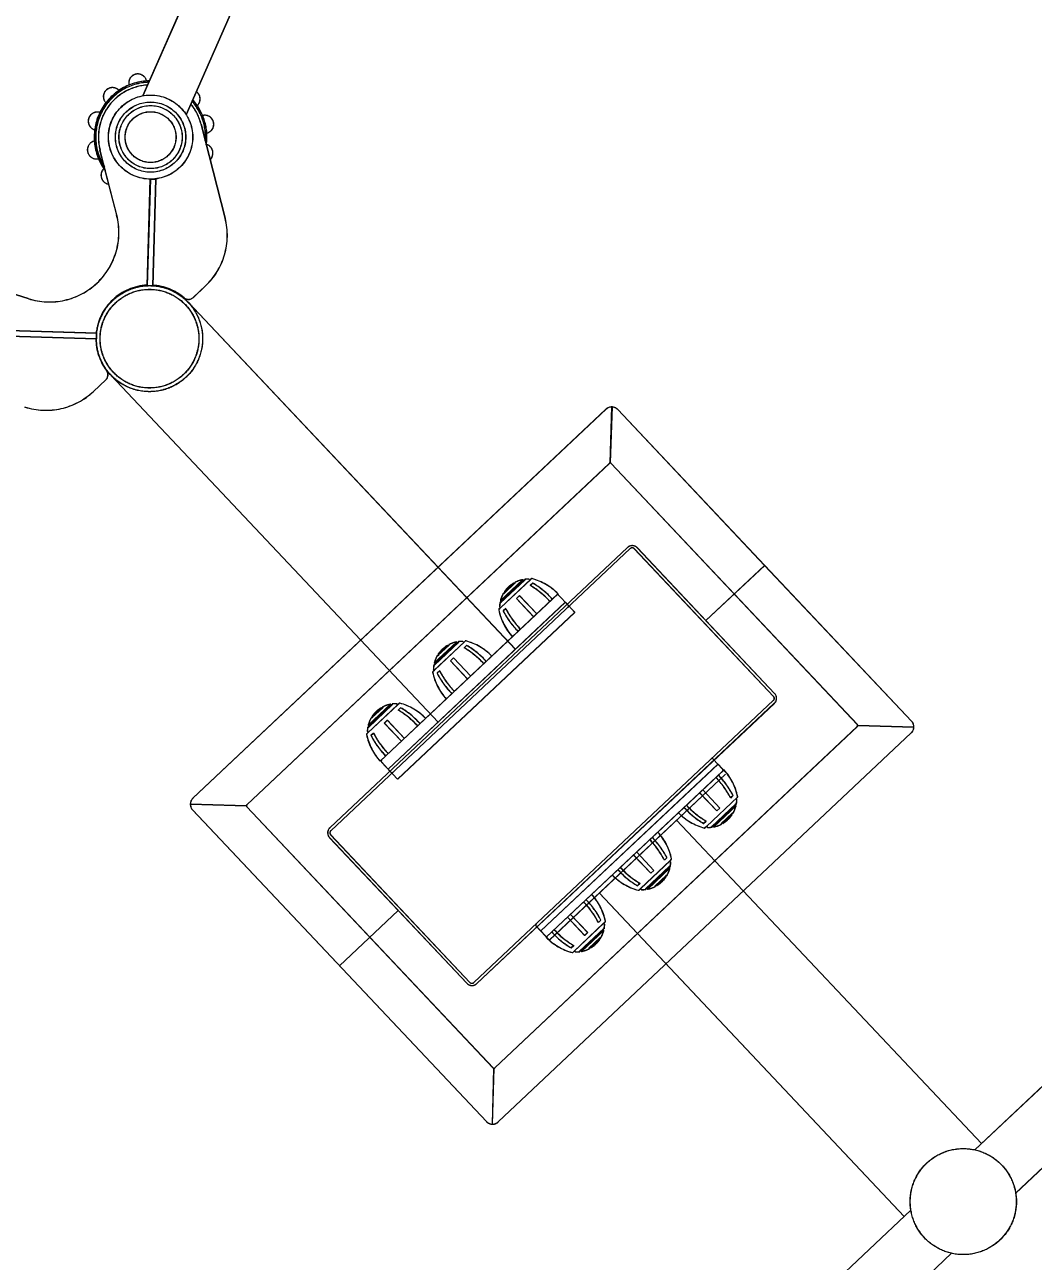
# Model space of a CAD drawing. Header units: millimetres. Extents: x -71377 to 516042, y -145869 to 441446.
# Drawn here: x 206269 to 206994, y 211858 to 212747 of the extents above; entities that cross this region are included whole.
import ezdxf

# ---------------------------------------------------------------- set-up
doc = ezdxf.new("R2010")
doc.units = ezdxf.units.MM
doc.header["$LTSCALE"] = 1000
doc.linetypes.add('IMPORT-DASHEDX2 _4_', pattern=[152.4, 101.6, -50.8])
for name, color, linetype, lineweight in [('05', 5, 'IMPORT-DASHEDX2 _4_', 5), ('A-text-1', 3, 'Continuous', 5), ('조경라인_dwg', 8, 'Continuous', 5)]:
    doc.layers.add(name, color=color, linetype=linetype, lineweight=lineweight)
doc.styles.add('나눔고딕_3', font='NanumGothic.ttf', dxfattribs={"height": 1400})

# ---------------------------------------------------------------- blocks, each defined once
blk = doc.blocks.new('조경라인_dwg-6847807-지반층 배치도')
at = {"layer": '05'}
blk.add_line((206724.07, 212166.44), (206691.33, 212135.57), dxfattribs=at)
at = {"layer": '05', "flags": 128}
for points in [[(206468.49, 212957.09), (206468.42, 212956.92), (206468.2, 212956.42), (206467.84, 212955.59), (206467.33, 212954.43), (206466.67, 212952.94), (206465.88, 212951.14), (206464.95, 212949.02), (206463.89, 212946.6), (206462.7, 212943.88), (206461.38, 212940.88), (206459.94, 212937.6), (206458.39, 212934.06), (206456.72, 212930.27), (206454.96, 212926.24), (206453.09, 212921.99), (206451.13, 212917.53), (206449.1, 212912.89), (206446.98, 212908.07), (206444.8, 212903.1), (206442.56, 212897.99), (206440.26, 212892.76), (206437.92, 212887.43), (206435.55, 212882.02), (206433.15, 212876.56), (206430.73, 212871.05), (206428.3, 212865.52), (206353.85, 212696.17), (206428.19, 212865.55), (206430.62, 212871.08), (206433.04, 212876.59), (206435.44, 212882.06), (206437.81, 212887.46), (206440.15, 212892.79), (206442.44, 212898.02), (206444.69, 212903.13), (206446.87, 212908.1), (206448.98, 212912.92), (206451.02, 212917.57), (206452.98, 212922.02), (206454.84, 212926.27), (206456.61, 212930.3), (206458.28, 212934.09), (206459.83, 212937.63), (206461.27, 212940.91), (206462.59, 212943.91), (206463.78, 212946.63), (206464.84, 212949.05), (206465.77, 212951.17), (206466.56, 212952.97), (206467.21, 212954.46), (206467.72, 212955.62), (206468.09, 212956.45), (206468.31, 212956.95), (206468.38, 212957.12)], [(206385, 212682.54), (206459.44, 212851.85), (206461.86, 212857.38), (206464.28, 212862.89), (206466.68, 212868.36), (206469.06, 212873.77), (206471.39, 212879.1), (206473.69, 212884.32), (206475.93, 212889.43), (206478.11, 212894.41), (206480.23, 212899.22), (206482.27, 212903.87), (206484.22, 212908.33), (206486.09, 212912.57), (206487.86, 212916.6), (206489.52, 212920.39), (206491.07, 212923.93), (206492.51, 212927.21), (206493.83, 212930.22), (206495.02, 212932.93), (206496.09, 212935.35), (206497.02, 212937.47), (206497.81, 212939.28), (206498.46, 212940.76), (206498.97, 212941.92), (206499.33, 212942.75), (206499.55, 212943.25), (206499.52, 212943.45), (206499.44, 212943.29), (206499.22, 212942.79), (206498.86, 212941.95), (206498.35, 212940.79), (206497.7, 212939.31), (206496.9, 212937.5), (206495.97, 212935.39), (206494.91, 212932.96), (206493.72, 212930.25), (206492.4, 212927.24), (206490.96, 212923.97), (206489.41, 212920.42), (206487.74, 212916.63), (206485.98, 212912.61), (206484.11, 212908.36), (206482.16, 212903.9), (206480.12, 212899.26), (206478, 212894.44), (206475.82, 212889.47), (206473.58, 212884.36), (206471.28, 212879.13), (206468.94, 212873.8), (206466.57, 212868.39), (206464.17, 212862.92), (206461.75, 212857.41), (206459.33, 212851.88), (206385.11, 212682.51)], [(206413.09, 212608.09), (206395.69, 212675.72), (206412.98, 212608.12)], [(206335.14, 212610.2), (206323.03, 212657.13), (206335.03, 212610.23)], [(206359.31, 212636.14), (206356.93, 212559.64), (206360.93, 212559.52), (206363.2, 212636.09), (206360.08, 212636.18), (206363.31, 212636.06), (206361.04, 212559.49), (206357.05, 212559.61), (206359.2, 212636.17)], [(206271.46, 212550.19), (206225.24, 212564.97), (206271.35, 212550.22)], [(206390.16, 212551.03), (206398.83, 212559.34), (206390.05, 212551.06)], [(206621.72, 212297.94), (206386.36, 212547.59), (206621.61, 212297.98)], [(206320.54, 212521.32), (206320.66, 212525.32), (206244.02, 212527.62), (206320.55, 212525.35), (206320.43, 212521.35)], [(206318.48, 212483.48), (206327.15, 212491.79), (206318.37, 212483.51)], [(206330.95, 212495.23), (206566.08, 212245.65), (206330.84, 212495.26)], [(206691.16, 212472.27), (206689.85, 212431.97), (206691.05, 212472.3)], [(206686.86, 212470.64), (206389.83, 212190.84), (206686.75, 212470.67)], [(206800.97, 212358.32), (206758.65, 212318.57), (206800.86, 212358.35), (206906.48, 212246.28), (206695.23, 212470.42), (206800.86, 212358.35)], [(206689.25, 212431.66), (206428.6, 212186.16), (206689.13, 212431.69)], [(206867.61, 212243.86), (206690.55, 212431.65), (206867.5, 212243.9)], [(206702.31, 212371.14), (206488.24, 212169.54), (206702.2, 212371.18)], [(206489, 212167.36), (206704.3, 212370.41), (206488.89, 212167.39)], [(206707.24, 212370.29), (206807.26, 212264.07), (206707.12, 212370.32)], [(206709.38, 212370.94), (206808.03, 212266.17), (206709.26, 212370.97)], [(206610.45, 212328.37), (206610.94, 212327.77), (206609.85, 212326.74), (206610.57, 212327.42), (206609.96, 212326.71), (206611.05, 212327.73), (206632.52, 212347.97), (206633.13, 212348.68), (206610.94, 212327.77), (206610.34, 212328.4)], [(206628.21, 212348.07), (206628.37, 212347.91), (206628.5, 212347.78), (206611.01, 212331.42), (206610.75, 212331.61), (206610.9, 212331.45), (206628.39, 212347.81)], [(206611.25, 212332.54), (206611, 212332.91), (206627.04, 212347.95), (206627.37, 212347.6), (206611.38, 212332.47), (206610.89, 212332.94), (206626.92, 212347.98), (206627.26, 212347.63), (206611.27, 212332.5)], [(206632.15, 212347.62), (206631.44, 212348.29), (206632.04, 212347.66)], [(206613.55, 212338.17), (206621.47, 212345.75), (206621.3, 212345.94), (206621.58, 212345.72), (206613.58, 212338.17), (206613.29, 212338.39), (206613.47, 212338.2)], [(206614.05, 212339.04), (206613.81, 212339.3), (206614.05, 212339.04), (206620.6, 212345.21), (206620.36, 212345.47), (206613.9, 212339.33), (206620.47, 212345.44), (206620.71, 212345.18), (206614.16, 212339.01)], [(206632.48, 212343.81), (206634.15, 212345.53), (206632.37, 212343.84)], [(206652.38, 212337.83), (206524.46, 212217.41), (206652.27, 212337.86)], [(206537.03, 212204.52), (206664.38, 212324.55), (206657.52, 212331.82), (206530.17, 212211.8), (206537.03, 212204.52), (206530.28, 212211.77), (206657.64, 212331.79), (206664.5, 212324.51), (206537.14, 212204.49)], [(206634.8, 212321.4), (206622.45, 212334.5), (206624.64, 212336.56), (206637.1, 212323.43), (206624.75, 212336.53), (206622.57, 212334.47), (206634.91, 212321.37)], [(206659.69, 212329.61), (206652.72, 212336.92), (206659.58, 212329.64)], [(206614.84, 212327.19), (206612.94, 212325.53), (206614.73, 212327.22)], [(206563.15, 212282.6), (206562.43, 212281.91), (206563.52, 212282.94), (206585.6, 212303.89), (206584.87, 212303.2), (206563.41, 212282.97), (206562.31, 212281.94), (206563.04, 212282.63)], [(206580.68, 212303.28), (206580.84, 212303.11), (206580.97, 212302.98), (206563.48, 212286.62), (206563.22, 212286.82), (206563.37, 212286.65), (206580.86, 212303.01)], [(206563.72, 212287.74), (206563.47, 212288.11), (206579.5, 212303.16), (206579.84, 212302.8), (206563.85, 212287.67), (206563.36, 212288.14), (206579.39, 212303.19), (206579.73, 212302.83), (206563.74, 212287.7)], [(206584.62, 212302.83), (206583.91, 212303.5), (206584.51, 212302.86)], [(206565.76, 212293.6), (206565.93, 212293.41), (206566.05, 212293.38), (206574.05, 212300.92), (206573.76, 212301.14), (206573.94, 212300.95), (206566.02, 212293.38)], [(206566.52, 212294.24), (206566.28, 212294.5), (206566.52, 212294.24), (206573.07, 212300.42), (206572.83, 212300.67), (206566.36, 212294.53), (206572.94, 212300.64), (206573.18, 212300.39), (206566.63, 212294.21)], [(206584.95, 212299.01), (206586.62, 212300.73), (206584.83, 212299.04)], [(206587.27, 212276.6), (206574.92, 212289.7), (206577.11, 212291.76), (206589.56, 212278.63), (206577.22, 212291.73), (206575.04, 212289.67), (206587.38, 212276.57)], [(206562.92, 212283.58), (206563.41, 212282.97), (206562.81, 212283.61)], [(206567.31, 212282.39), (206565.41, 212280.73), (206567.2, 212282.42)], [(206537.45, 212258.38), (206538.18, 212259.06), (206537.09, 212258.03), (206515.62, 212237.8), (206514.78, 212237.15), (206515.51, 212237.83), (206536.98, 212258.07), (206538.07, 212259.09), (206537.34, 212258.41)], [(206515.68, 212242.02), (206515.84, 212241.86), (206516.05, 212241.8), (206533.42, 212258.29), (206533.15, 212258.48), (206533.31, 212258.32), (206515.94, 212241.83)], [(206532.19, 212258.04), (206531.93, 212258.39), (206515.96, 212243.27), (206516.3, 212242.92), (206532.35, 212257.98), (206531.82, 212258.42), (206515.85, 212243.3), (206516.18, 212242.95), (206532.24, 212258.01)], [(206536.49, 212258.67), (206536.98, 212258.07), (206536.38, 212258.7)], [(206591.88, 212058.2), (206807.17, 212261.25), (206591.76, 212058.23)], [(206807.93, 212259.07), (206593.86, 212057.46), (206807.82, 212259.1)], [(206526.23, 212256.34), (206526.41, 212256.16), (206526.52, 212256.13), (206518.52, 212248.58), (206518.23, 212248.8), (206518.4, 212248.61), (206526.43, 212256.07)], [(206525.54, 212255.62), (206525.3, 212255.88), (206525.54, 212255.62), (206518.99, 212249.45), (206518.75, 212249.71), (206525.35, 212255.88), (206518.86, 212249.67), (206519.1, 212249.42), (206525.65, 212255.59)], [(206537.41, 212254.22), (206539.09, 212255.93), (206537.3, 212254.25)], [(206541.92, 212233.87), (206529.58, 212246.97), (206527.39, 212244.91), (206539.85, 212231.78), (206527.5, 212244.88), (206529.69, 212246.93), (206542.03, 212233.83)], [(206867.57, 212242.45), (206606.93, 211996.95), (206867.46, 212242.48)], [(206908.22, 212241.95), (206867.77, 212243.18), (206908.11, 212241.98)], [(206515.99, 212238.14), (206515.27, 212238.81), (206515.87, 212238.18)], [(206519.78, 212237.59), (206517.88, 212235.94), (206519.67, 212237.63)], [(206906.34, 212237.76), (206609.31, 211957.97), (206906.23, 212237.8)], [(206525.48, 212216.86), (206532.23, 212209.62), (206525.37, 212216.89)], [(206773.55, 212208.8), (206767.26, 212215.39), (206639.91, 212095.36), (206646.08, 212088.81), (206772.85, 212208.14), (206646.19, 212088.78), (206640.02, 212095.33), (206767.37, 212215.35), (206773.43, 212208.84)], [(206763.94, 212218.99), (206770.69, 212211.75), (206763.83, 212219.02)], [(206738.86, 212180.37), (206771.72, 212211.2), (206643.79, 212090.78), (206770.65, 212210.33)], [(206754.14, 212194.77), (206766.48, 212181.67), (206768.67, 212183.73), (206756.43, 212196.8), (206768.78, 212183.7), (206766.6, 212181.64), (206754.25, 212194.74)], [(206758.83, 212170.2), (206758.1, 212169.51), (206759.19, 212170.54), (206781.28, 212191.49), (206759.08, 212170.57), (206759.79, 212169.91), (206759.08, 212170.57), (206757.99, 212169.55)], [(206776.51, 212190.98), (206778.18, 212192.7), (206776.39, 212191.01)], [(206780.3, 212190.43), (206780.79, 212189.83), (206780.19, 212190.46)], [(206388.06, 212186.62), (206428.29, 212185.46), (206387.95, 212186.66)], [(206389.69, 212182.33), (206600.83, 211958.22), (206389.58, 212182.36)], [(206605.62, 211996.96), (206428.56, 212184.74), (206605.51, 211996.99)], [(206780.22, 212186.78), (206780.38, 212186.62), (206780.23, 212186.78), (206762.87, 212170.29), (206762.91, 212170.16), (206762.75, 212170.32), (206780.12, 212186.81)], [(206763.87, 212170.6), (206764.35, 212170.19), (206780.32, 212185.3), (206779.99, 212185.66), (206763.94, 212170.6), (206764.24, 212170.22), (206780.21, 212185.34), (206779.88, 212185.69), (206763.82, 212170.63)], [(206769.63, 212172.57), (206777.66, 212180.03), (206777.83, 212179.84), (206777.77, 212179.99), (206769.76, 212172.45), (206769.83, 212172.3), (206769.65, 212172.48)], [(206770.52, 212173.02), (206770.76, 212172.76), (206770.52, 212173.02), (206777.07, 212179.19), (206777.31, 212178.93), (206770.93, 212172.7), (206777.42, 212178.9), (206777.18, 212179.16), (206770.63, 212172.99)], [(206956.86, 211942.34), (206737.52, 212174.99), (206956.75, 211942.37)], [(206758.87, 212174.36), (206756.97, 212172.7), (206758.76, 212174.39)], [(206488.14, 212162.44), (206586.8, 212057.67), (206488.03, 212162.47)], [(206488.91, 212164.54), (206588.94, 212058.32), (206488.8, 212164.57)], [(206706.61, 212149.98), (206718.95, 212136.88), (206721.14, 212138.94), (206708.9, 212152), (206721.25, 212138.9), (206719.06, 212136.85), (206706.72, 212149.95)], [(206711.3, 212125.4), (206710.57, 212124.72), (206711.66, 212125.75), (206733.13, 212145.98), (206733.75, 212146.7), (206733.02, 212146.01), (206711.55, 212125.78), (206710.46, 212124.75), (206711.19, 212125.44)], [(206728.98, 212146.19), (206730.65, 212147.9), (206728.86, 212146.22)], [(206732.77, 212145.64), (206733.25, 212145.03), (206732.65, 212145.67)], [(206732.69, 212141.99), (206732.84, 212141.82), (206732.7, 212141.98), (206715.34, 212125.49), (206715.38, 212125.36), (206715.22, 212125.53), (206732.59, 212142.01)], [(206716.33, 212125.81), (206716.82, 212125.39), (206732.79, 212140.51), (206732.46, 212140.86), (206716.4, 212125.8), (206716.71, 212125.43), (206732.68, 212140.54), (206732.34, 212140.9), (206716.29, 212125.83)], [(206722.09, 212127.77), (206730.13, 212135.23), (206730.3, 212135.04), (206730.24, 212135.2), (206722.23, 212127.65), (206722.3, 212127.5), (206722.12, 212127.69)], [(206722.99, 212128.22), (206723.23, 212127.97), (206722.99, 212128.22), (206729.54, 212134.4), (206729.78, 212134.14), (206723.4, 212127.9), (206729.89, 212134.11), (206729.65, 212134.36), (206723.1, 212128.19)], [(206711.34, 212129.56), (206709.44, 212127.91), (206711.23, 212129.6)], [(206712.26, 212125.11), (206711.55, 212125.78), (206712.15, 212125.14)], [(206682.11, 212122.63), (206901.23, 211890.04), (206681.99, 212122.66)], [(206537.53, 212110.04), (206495.2, 212070.29), (206537.41, 212110.07)], [(206661.26, 212107.24), (206673.6, 212094.14), (206671.42, 212092.08), (206659.19, 212105.15), (206671.53, 212092.05), (206673.72, 212094.11), (206661.37, 212107.21)], [(207137.73, 212111.79), (207137.24, 212112.32), (206952, 211937.89), (207137.12, 212112.36), (207137.62, 212111.83)], [(206643.45, 212091.69), (206636.48, 212099), (206643.34, 212091.72)], [(206685.6, 212101.18), (206686.33, 212101.87), (206685.23, 212100.84), (206663.77, 212080.61), (206662.93, 212079.95), (206663.65, 212080.64), (206685.12, 212100.87), (206686.21, 212101.9)], [(206681.44, 212101.39), (206683.12, 212103.11), (206681.33, 212101.42)], [(206685.84, 212100.2), (206685.12, 212100.87), (206685.72, 212100.24)], [(206667.78, 212080.8), (206685.27, 212097.16), (206685.31, 212097.03), (206685.16, 212097.19), (206667.67, 212080.83), (206667.85, 212080.57), (206667.69, 212080.73)], [(206684.81, 212096.1), (206685.28, 212095.67), (206669.25, 212080.63), (206668.91, 212080.98), (206684.9, 212096.11), (206685.17, 212095.7), (206669.14, 212080.66), (206668.8, 212081.01), (206684.79, 212096.14)], [(206682.51, 212090.47), (206674.59, 212082.89), (206674.76, 212082.7), (206674.7, 212082.86), (206682.71, 212090.4), (206682.77, 212090.25), (206682.59, 212090.43)], [(206663.81, 212084.77), (206661.9, 212083.11), (206663.69, 212084.8)], [(206664.13, 212080.95), (206664.62, 212080.35), (206664.02, 212080.98)], [(206981.4, 211906.78), (207100.19, 212018.87), (206981.28, 211906.81)], [(206605.13, 211956.3), (206606.21, 211996.67), (206605.01, 211956.34)], [(206721.36, 211719.52), (206720.86, 211720.05), (206905.98, 211894.52), (206720.97, 211720.02), (206721.47, 211719.49)], [(206816.48, 211751.35), (206935.27, 211863.44), (206816.37, 211751.39)]]:
    blk.add_lwpolyline(points, dxfattribs=at)
for points in [[(206243.98, 212523.59), (206320.43, 212521.35), (206243.86, 212523.62), (206243.96, 212526.74)], [(206682.01, 212089.6), (206682.39, 212089.25), (206675.81, 212083.14), (206675.57, 212083.4), (206682.12, 212089.57), (206682.28, 212089.28), (206675.7, 212083.17), (206675.46, 212083.43)]]:
    blk.add_lwpolyline(points, close=True, dxfattribs=at)
at = {"layer": '05'}
for centre, radius in [((206359.36, 212666.42), 30.25), ((206359.47, 212666.39), 30.25), ((206359.36, 212666.42), 25.25), ((206359.47, 212666.39), 25.25), ((206359.36, 212666.42), 22.68), ((206359.47, 212666.39), 22.68), ((206359.36, 212666.42), 18.28), ((206359.47, 212666.39), 18.28), ((206358.6, 212521.43), 38.15), ((206358.71, 212521.39), 38.15), ((206358.6, 212521.43), 35.5), ((206358.71, 212521.39), 35.5), ((206943.63, 211900.66), 38.15), ((206943.74, 211900.63), 38.15)]:
    blk.add_circle(centre, radius, dxfattribs=at)
for centre, radius, start, end in [((206350.16, 212705.35), 6.5, 13.08241, 193.52315), ((206350.27, 212705.32), 6.5, 13.08241, 193.52315), ((206359.36, 212666.42), 40.5, 91.12178, 216.53936), ((206359.47, 212666.39), 40.5, 91.12178, 216.53936), ((206359.36, 212666.42), 39.5, 91.79444, 212.65841), ((206359.47, 212666.39), 39.5, 91.79444, 212.65841), ((206359.36, 212666.42), 37.5, 93.26053, 194.34776), ((206359.47, 212666.39), 37.5, 93.26053, 194.34776), ((206331.92, 212695.53), 6.5, 43.08241, 223.52315), ((206332.04, 212695.5), 6.5, 43.08241, 223.52315), ((206388.47, 212693.86), 6.5, 313.08241, 54.12854), ((206388.58, 212693.83), 6.5, 313.08241, 54.12854), ((206359.36, 212666.42), 37.5, 14.34776, 39.34503), ((206359.47, 212666.39), 37.5, 14.34776, 39.34503), ((206359.36, 212666.42), 39.5, 356.03711, 40.81112), ((206359.47, 212666.39), 39.5, 356.03711, 40.81112), ((206359.36, 212666.42), 40.5, 352.15615, 41.48378), ((206359.47, 212666.39), 40.5, 352.15615, 41.48378), ((206321.05, 212677.92), 6.5, 73.08241, 253.52315), ((206321.16, 212677.88), 6.5, 73.08241, 253.52315), ((206398.29, 212675.63), 6.5, 283.08241, 103.52315), ((206398.4, 212675.6), 6.5, 283.08241, 103.52315), ((206320.43, 212657.22), 6.5, 103.08241, 283.52315), ((206320.54, 212657.19), 6.5, 103.08241, 283.52315), ((206397.67, 212654.93), 6.5, 314.13922, 74.5563), ((206397.78, 212654.9), 6.5, 314.13922, 74.5563), ((206330.25, 212638.99), 6.5, 133.30278, 261.72789), ((206330.36, 212638.96), 6.5, 133.30278, 261.72789), ((206286.59, 212597.84), 50, 252.25781, 14.34776), ((206286.7, 212597.81), 50, 252.25781, 14.34776), ((206364.54, 212595.73), 50, 313.30278, 14.34776), ((206364.65, 212595.7), 50, 313.30278, 14.34776), ((206358.6, 212521.43), 38.5, 92.46948, 174.13609), ((206358.71, 212521.39), 38.5, 92.46948, 174.13609), ((206358.6, 212521.43), 38.5, 49.90309, 86.51271), ((206358.71, 212521.39), 38.5, 49.90309, 86.51271), ((206386.62, 212554.7), 5, 229.90309, 313.30278), ((206386.73, 212554.67), 5, 229.90309, 313.30278), ((206358.6, 212521.43), 38.5, 180.09286, 216.70247), ((206358.71, 212521.39), 38.5, 180.09286, 216.70247), ((206323.72, 212495.43), 5, 313.30278, 36.70247), ((206323.84, 212495.4), 5, 313.30278, 36.70247), ((206284.07, 212519.9), 50, 252.25781, 313.30278), ((206284.19, 212519.86), 50, 252.25781, 313.30278), ((206690.87, 212466.31), 6, 43.30278, 133.30278), ((206690.98, 212466.27), 6, 43.30278, 133.30278), ((206689.82, 212430.97), 1, 43.30278, 133.30278), ((206689.93, 212430.93), 1, 43.30278, 133.30278), ((206705.63, 212367.54), 5, 43.30278, 133.30278), ((206705.74, 212367.51), 5, 43.30278, 133.30278), ((206705.67, 212368.95), 2, 43.30278, 133.30278), ((206705.78, 212368.92), 2, 43.30278, 133.30278), ((206630.76, 212327.87), 20.52, 101.04234, 117.38666), ((206630.87, 212327.84), 20.52, 101.04234, 117.38666), ((206626.85, 212347.91), 0.1, 43.30278, 101.04234), ((206626.96, 212347.88), 0.1, 43.30278, 101.04234), ((206627.33, 212347.7), 0.1, 223.30278, 279.82133), ((206630.76, 212327.87), 20.02, 97.04446, 99.82133), ((206627.44, 212347.67), 0.1, 223.30278, 279.82133), ((206630.87, 212327.84), 20.02, 97.04446, 99.82133), ((206628.29, 212348.14), 0.1, 96.96588, 223.30278), ((206630.76, 212327.87), 20.52, 88.6953, 96.96588), ((206628.4, 212348.11), 0.1, 96.96588, 223.30278), ((206628.29, 212347.84), 0.1, 277.04446, 43.30278), ((206630.87, 212327.84), 20.52, 88.6953, 96.96588), ((206628.41, 212347.81), 0.1, 277.04446, 43.30278), ((206631.22, 212348.09), 0.3, 43.30278, 88.6953), ((206631.33, 212348.06), 0.3, 43.30278, 88.6953), ((206633.48, 212348.32), 0.5, 74.76165, 133.30278), ((206633.59, 212348.29), 0.5, 74.76165, 133.30278), ((206622.88, 212309.13), 41.1, 44.35334, 74.86783), ((206622.99, 212309.09), 41.1, 44.35334, 74.86783), ((206630.76, 212327.87), 20.52, 149.2189, 165.56322), ((206630.87, 212327.84), 20.52, 149.2189, 165.56322), ((206613.22, 212338.32), 0.1, 43.30278, 149.2189), ((206613.33, 212338.29), 0.1, 43.30278, 149.2189), ((206613.54, 212338.27), 0.1, 223.30278, 328.87059), ((206613.65, 212338.24), 0.1, 223.30278, 328.87059), ((206630.76, 212327.87), 20.02, 146.51855, 148.87059), ((206630.87, 212327.84), 20.02, 146.51855, 148.87059), ((206613.88, 212339.37), 0.1, 145.74566, 223.30278), ((206630.76, 212327.87), 20.52, 120.8599, 145.74566), ((206614, 212339.33), 0.1, 145.74566, 223.30278), ((206630.87, 212327.84), 20.52, 120.8599, 145.74566), ((206613.98, 212338.97), 0.1, 326.51855, 43.30278), ((206614.09, 212338.94), 0.1, 326.51855, 43.30278), ((206620.29, 212345.4), 0.1, 43.30278, 120.8599), ((206620.4, 212345.37), 0.1, 43.30278, 120.8599), ((206620.68, 212345.28), 0.1, 223.30278, 300.08702), ((206620.79, 212345.25), 0.1, 223.30278, 300.08702), ((206630.76, 212327.87), 20.02, 117.73498, 120.08702), ((206630.87, 212327.84), 20.02, 117.73498, 120.08702), ((206621.37, 212346), 0.1, 117.38666, 223.30278), ((206621.48, 212345.97), 0.1, 117.38666, 223.30278), ((206621.4, 212345.68), 0.1, 297.73498, 43.30278), ((206621.51, 212345.65), 0.1, 297.73498, 43.30278), ((206600.64, 212290.09), 62.41, 42.71355, 59.45067), ((206600.75, 212290.06), 62.41, 42.71355, 59.45067), ((206605.1, 212295.62), 57.75, 41.70308, 59.78952), ((206605.21, 212295.59), 57.75, 41.70308, 59.78952), ((206630.76, 212327.87), 20.52, 169.63968, 177.91026), ((206630.87, 212327.84), 20.52, 169.63968, 177.91026), ((206610.67, 212331.54), 0.1, 43.30278, 169.63968), ((206610.79, 212331.51), 0.1, 43.30278, 169.63968), ((206610.99, 212332.96), 0.1, 165.56322, 223.30278), ((206610.97, 212331.52), 0.1, 223.30278, 349.56111), ((206611.1, 212332.93), 0.1, 165.56322, 223.30278), ((206611.09, 212331.49), 0.1, 223.30278, 349.56111), ((206630.76, 212327.87), 20.02, 166.78423, 169.56111), ((206630.87, 212327.84), 20.02, 166.78423, 169.56111), ((206611.17, 212332.47), 0.1, 346.78423, 43.30278), ((206611.29, 212332.44), 0.1, 346.78423, 43.30278), ((206652, 212336.23), 1, 43.30278, 133.30278), ((206652.11, 212336.2), 1, 43.30278, 133.30278), ((206658.85, 212328.95), 1, 313.30278, 43.30278), ((206658.97, 212328.92), 1, 313.30278, 43.30278), ((206610.19, 212326.37), 0.5, 133.30278, 191.84391), ((206649.94, 212334.63), 41.1, 191.73773, 222.25222), ((206610.3, 212326.34), 0.5, 133.30278, 191.84391), ((206650.05, 212334.6), 41.1, 191.73773, 222.25222), ((206610.55, 212328.61), 0.3, 177.91026, 223.30278), ((206610.67, 212328.58), 0.3, 177.91026, 223.30278), ((206664.47, 212351.58), 57.75, 206.81604, 224.90248), ((206664.59, 212351.55), 57.75, 206.81604, 224.90248), ((206670.26, 212355.7), 62.41, 207.15489, 223.89201), ((206670.37, 212355.67), 62.41, 207.15489, 223.89201), ((206583.23, 212283.08), 20.52, 101.04234, 117.38666), ((206583.34, 212283.04), 20.52, 101.04234, 117.38666), ((206579.32, 212303.12), 0.1, 43.30278, 101.04234), ((206579.43, 212303.09), 0.1, 43.30278, 101.04234), ((206579.8, 212302.9), 0.1, 223.30278, 279.82133), ((206583.23, 212283.08), 20.02, 97.04446, 99.82133), ((206579.91, 212302.87), 0.1, 223.30278, 279.82133), ((206583.34, 212283.04), 20.02, 97.04446, 99.82133), ((206580.75, 212303.35), 0.1, 96.96588, 223.30278), ((206583.23, 212283.08), 20.52, 88.6953, 96.96588), ((206580.87, 212303.31), 0.1, 96.96588, 223.30278), ((206580.76, 212303.04), 0.1, 277.04446, 43.30278), ((206583.34, 212283.04), 20.52, 88.6953, 96.96588), ((206580.88, 212303.01), 0.1, 277.04446, 43.30278), ((206583.69, 212303.29), 0.3, 43.30278, 88.6953), ((206583.8, 212303.26), 0.3, 43.30278, 88.6953), ((206585.94, 212303.53), 0.5, 74.76165, 133.30278), ((206586.06, 212303.49), 0.5, 74.76165, 133.30278), ((206575.34, 212264.33), 41.1, 44.35334, 74.86783), ((206575.46, 212264.3), 41.1, 44.35334, 74.86783), ((206583.23, 212283.08), 20.02, 146.51855, 148.87059), ((206583.34, 212283.04), 20.02, 146.51855, 148.87059), ((206566.35, 212294.57), 0.1, 145.74566, 223.30278), ((206583.23, 212283.08), 20.52, 120.8599, 145.74566), ((206566.46, 212294.54), 0.1, 145.74566, 223.30278), ((206583.34, 212283.04), 20.52, 120.8599, 145.74566), ((206566.45, 212294.18), 0.1, 326.51855, 43.30278), ((206566.56, 212294.14), 0.1, 326.51855, 43.30278), ((206572.76, 212300.61), 0.1, 43.30278, 120.8599), ((206572.87, 212300.57), 0.1, 43.30278, 120.8599), ((206573.14, 212300.49), 0.1, 223.30278, 300.08702), ((206573.26, 212300.45), 0.1, 223.30278, 300.08702), ((206583.23, 212283.08), 20.02, 117.73498, 120.08702), ((206583.34, 212283.04), 20.02, 117.73498, 120.08702), ((206573.84, 212301.21), 0.1, 117.38666, 223.30278), ((206573.95, 212301.18), 0.1, 117.38666, 223.30278), ((206573.87, 212300.89), 0.1, 297.73498, 43.30278), ((206573.98, 212300.85), 0.1, 297.73498, 43.30278), ((206553.11, 212245.29), 62.41, 42.71355, 59.45067), ((206553.22, 212245.26), 62.41, 42.71355, 59.45067), ((206557.57, 212250.83), 57.75, 41.70308, 59.78952), ((206557.68, 212250.8), 57.75, 41.70308, 59.78952), ((206583.23, 212283.08), 20.52, 169.63968, 177.91026), ((206583.34, 212283.04), 20.52, 169.63968, 177.91026), ((206563.14, 212286.75), 0.1, 43.30278, 169.63968), ((206563.25, 212286.72), 0.1, 43.30278, 169.63968), ((206583.23, 212283.08), 20.52, 149.2189, 165.56322), ((206563.46, 212288.17), 0.1, 165.56322, 223.30278), ((206563.44, 212286.72), 0.1, 223.30278, 349.56111), ((206583.34, 212283.04), 20.52, 149.2189, 165.56322), ((206563.57, 212288.14), 0.1, 165.56322, 223.30278), ((206563.56, 212286.69), 0.1, 223.30278, 349.56111), ((206583.23, 212283.08), 20.02, 166.78423, 169.56111), ((206583.34, 212283.04), 20.02, 166.78423, 169.56111), ((206563.64, 212287.68), 0.1, 346.78423, 43.30278), ((206563.75, 212287.64), 0.1, 346.78423, 43.30278), ((206565.69, 212293.53), 0.1, 43.30278, 149.2189), ((206565.8, 212293.49), 0.1, 43.30278, 149.2189), ((206566.01, 212293.48), 0.1, 223.30278, 328.87059), ((206566.12, 212293.45), 0.1, 223.30278, 328.87059), ((206562.66, 212281.58), 0.5, 133.30278, 191.84391), ((206602.41, 212289.84), 41.1, 191.73773, 222.25222), ((206562.77, 212281.55), 0.5, 133.30278, 191.84391), ((206602.52, 212289.81), 41.1, 191.73773, 222.25222), ((206563.02, 212283.81), 0.3, 177.91026, 223.30278), ((206563.14, 212283.78), 0.3, 177.91026, 223.30278), ((206616.94, 212306.79), 57.75, 206.81604, 224.90248), ((206617.05, 212306.75), 57.75, 206.81604, 224.90248), ((206622.73, 212310.91), 62.41, 207.15489, 223.89201), ((206622.84, 212310.87), 62.41, 207.15489, 223.89201), ((206535.7, 212238.28), 20.52, 101.04234, 117.38666), ((206535.81, 212238.25), 20.52, 101.04234, 117.38666), ((206531.79, 212258.32), 0.1, 43.30278, 101.04234), ((206531.9, 212258.29), 0.1, 43.30278, 101.04234), ((206535.7, 212238.28), 20.02, 97.04446, 99.82133), ((206533.22, 212258.55), 0.1, 96.96588, 223.30278), ((206535.7, 212238.28), 20.52, 88.6953, 96.96588), ((206533.34, 212258.52), 0.1, 96.96588, 223.30278), ((206533.23, 212258.25), 0.1, 277.04446, 43.30278), ((206535.81, 212238.25), 20.52, 88.6953, 96.96588), ((206533.34, 212258.22), 0.1, 277.04446, 43.30278), ((206536.16, 212258.5), 0.3, 43.30278, 88.6953), ((206536.27, 212258.46), 0.3, 43.30278, 88.6953), ((206538.41, 212258.73), 0.5, 74.76165, 133.30278), ((206538.53, 212258.7), 0.5, 74.76165, 133.30278), ((206527.81, 212219.53), 41.1, 44.35334, 74.86783), ((206527.92, 212219.5), 41.1, 44.35334, 74.86783), ((206805.8, 212262.7), 2, 313.30278, 43.30278), ((206805.91, 212262.67), 2, 313.30278, 43.30278), ((206804.39, 212262.74), 5, 313.30278, 43.30278), ((206804.5, 212262.71), 5, 313.30278, 43.30278), ((206535.7, 212238.28), 20.02, 146.51855, 148.87059), ((206535.81, 212238.25), 20.02, 146.51855, 148.87059), ((206518.82, 212249.77), 0.1, 145.74566, 223.30278), ((206535.7, 212238.28), 20.52, 120.8599, 145.74566), ((206518.93, 212249.74), 0.1, 145.74566, 223.30278), ((206535.81, 212238.25), 20.52, 120.8599, 145.74566), ((206518.92, 212249.38), 0.1, 326.51855, 43.30278), ((206519.03, 212249.35), 0.1, 326.51855, 43.30278), ((206525.23, 212255.81), 0.1, 43.30278, 120.8599), ((206525.34, 212255.78), 0.1, 43.30278, 120.8599), ((206525.61, 212255.69), 0.1, 223.30278, 300.08702), ((206525.72, 212255.66), 0.1, 223.30278, 300.08702), ((206535.7, 212238.28), 20.02, 117.73498, 120.08702), ((206535.81, 212238.25), 20.02, 117.73498, 120.08702), ((206526.31, 212256.41), 0.1, 117.38666, 223.30278), ((206526.42, 212256.38), 0.1, 117.38666, 223.30278), ((206526.34, 212256.09), 0.1, 297.73498, 43.30278), ((206526.45, 212256.06), 0.1, 297.73498, 43.30278), ((206532.27, 212258.11), 0.1, 223.30278, 279.82133), ((206532.38, 212258.07), 0.1, 223.30278, 279.82133), ((206535.81, 212238.25), 20.02, 97.04446, 99.82133), ((206505.58, 212200.5), 62.41, 42.71355, 59.45067), ((206505.69, 212200.47), 62.41, 42.71355, 59.45067), ((206510.04, 212206.03), 57.75, 41.70308, 59.78952), ((206510.15, 212206), 57.75, 41.70308, 59.78952), ((206535.7, 212238.28), 20.52, 169.63968, 177.91026), ((206535.81, 212238.25), 20.52, 169.63968, 177.91026), ((206515.61, 212241.95), 0.1, 43.30278, 169.63968), ((206515.72, 212241.92), 0.1, 43.30278, 169.63968), ((206515.92, 212243.37), 0.1, 165.56322, 223.30278), ((206535.7, 212238.28), 20.52, 149.2189, 165.56322), ((206515.91, 212241.93), 0.1, 223.30278, 349.56111), ((206535.81, 212238.25), 20.52, 149.2189, 165.56322), ((206516.04, 212243.34), 0.1, 165.56322, 223.30278), ((206516.02, 212241.89), 0.1, 223.30278, 349.56111), ((206535.7, 212238.28), 20.02, 166.78423, 169.56111), ((206535.81, 212238.25), 20.02, 166.78423, 169.56111), ((206516.11, 212242.88), 0.1, 346.78423, 43.30278), ((206516.22, 212242.85), 0.1, 346.78423, 43.30278), ((206518.16, 212248.73), 0.1, 43.30278, 149.2189), ((206518.27, 212248.7), 0.1, 43.30278, 149.2189), ((206518.48, 212248.68), 0.1, 223.30278, 328.87059), ((206518.59, 212248.65), 0.1, 223.30278, 328.87059), ((206866.77, 212243.21), 1, 313.30278, 43.30278), ((206866.88, 212243.18), 1, 313.30278, 43.30278), ((206902.11, 212242.16), 6, 313.30278, 43.30278), ((206902.22, 212242.13), 6, 313.30278, 43.30278), ((206515.13, 212236.78), 0.5, 133.30278, 191.84391), ((206554.88, 212245.04), 41.1, 191.73773, 222.25222), ((206515.24, 212236.75), 0.5, 133.30278, 191.84391), ((206554.99, 212245.01), 41.1, 191.73773, 222.25222), ((206515.49, 212239.02), 0.3, 177.91026, 223.30278), ((206515.6, 212238.99), 0.3, 177.91026, 223.30278), ((206569.41, 212261.99), 57.75, 206.81604, 224.90248), ((206569.52, 212261.96), 57.75, 206.81604, 224.90248), ((206575.2, 212266.11), 62.41, 207.15489, 223.89201), ((206575.31, 212266.08), 62.41, 207.15489, 223.89201), ((206526.1, 212217.58), 1, 133.30278, 223.30278), ((206526.21, 212217.55), 1, 133.30278, 223.30278), ((206763.1, 212218.34), 1, 43.30278, 133.30278), ((206763.22, 212218.31), 1, 43.30278, 133.30278), ((206532.96, 212210.3), 1, 223.30278, 313.30278), ((206533.07, 212210.27), 1, 223.30278, 313.30278), ((206720.86, 212162.53), 62.41, 27.15489, 43.89201), ((206720.97, 212162.5), 62.41, 27.15489, 43.89201), ((206726.65, 212166.65), 57.75, 26.81604, 44.90248), ((206726.76, 212166.62), 57.75, 26.81604, 44.90248), ((206769.96, 212211.06), 1, 313.30278, 43.30278), ((206770.07, 212211.03), 1, 313.30278, 43.30278), ((206741.18, 212183.6), 41.1, 11.73773, 42.25222), ((206741.29, 212183.56), 41.1, 11.73773, 42.25222), ((206393.95, 212186.48), 6, 133.30278, 223.30278), ((206394.06, 212186.45), 6, 133.30278, 223.30278), ((206760.36, 212190.36), 20.52, 349.63968, 357.91026), ((206760.47, 212190.33), 20.52, 349.63968, 357.91026), ((206780.57, 212189.62), 0.3, 357.91026, 43.30278), ((206780.68, 212189.59), 0.3, 357.91026, 43.30278), ((206780.93, 212191.86), 0.5, 313.30278, 11.84391), ((206781.05, 212191.83), 0.5, 313.30278, 11.84391), ((206429.29, 212185.43), 1, 133.30278, 223.30278), ((206429.4, 212185.4), 1, 133.30278, 223.30278), ((206768.25, 212209.1), 41.1, 224.35334, 254.86783), ((206768.36, 212209.07), 41.1, 224.35334, 254.86783), ((206786.02, 212222.61), 57.75, 221.70308, 239.78952), ((206786.14, 212222.58), 57.75, 221.70308, 239.78952), ((206790.48, 212228.14), 62.41, 222.71355, 239.45067), ((206790.59, 212228.11), 62.41, 222.71355, 239.45067), ((206760.36, 212190.36), 20.52, 300.8599, 325.74566), ((206760.47, 212190.33), 20.52, 300.8599, 325.74566), ((206777.14, 212179.26), 0.1, 146.51855, 223.30278), ((206760.36, 212190.36), 20.02, 326.51855, 328.87059), ((206777.25, 212179.23), 0.1, 146.51855, 223.30278), ((206760.47, 212190.33), 20.02, 326.51855, 328.87059), ((206777.24, 212178.86), 0.1, 325.74566, 43.30278), ((206777.35, 212178.83), 0.1, 325.74566, 43.30278), ((206777.58, 212179.96), 0.1, 43.30278, 148.87059), ((206777.7, 212179.93), 0.1, 43.30278, 148.87059), ((206777.9, 212179.91), 0.1, 223.30278, 329.2189), ((206778.02, 212179.88), 0.1, 223.30278, 329.2189), ((206760.36, 212190.36), 20.52, 329.2189, 345.56322), ((206760.47, 212190.33), 20.52, 329.2189, 345.56322), ((206760.36, 212190.36), 20.02, 346.78423, 349.56111), ((206779.95, 212185.76), 0.1, 166.78423, 223.30278), ((206760.47, 212190.33), 20.02, 346.78423, 349.56111), ((206780.06, 212185.73), 0.1, 166.78423, 223.30278), ((206780.15, 212186.71), 0.1, 43.30278, 169.56111), ((206780.26, 212186.68), 0.1, 43.30278, 169.56111), ((206780.14, 212185.27), 0.1, 345.56322, 43.30278), ((206780.25, 212185.24), 0.1, 345.56322, 43.30278), ((206780.45, 212186.69), 0.1, 223.30278, 349.63968), ((206780.56, 212186.66), 0.1, 223.30278, 349.63968), ((206491.67, 212165.9), 5, 133.30278, 223.30278), ((206491.78, 212165.86), 5, 133.30278, 223.30278), ((206757.65, 212169.91), 0.5, 254.76165, 313.30278), ((206757.76, 212169.88), 0.5, 254.76165, 313.30278), ((206759.9, 212170.14), 0.3, 223.30278, 268.6953), ((206760.01, 212170.11), 0.3, 223.30278, 268.6953), ((206760.36, 212190.36), 20.52, 268.6953, 276.96588), ((206760.47, 212190.33), 20.52, 268.6953, 276.96588), ((206762.83, 212170.39), 0.1, 97.04446, 223.30278), ((206760.36, 212190.36), 20.02, 277.04446, 279.82133), ((206762.94, 212170.36), 0.1, 97.04446, 223.30278), ((206762.84, 212170.09), 0.1, 276.96588, 43.30278), ((206760.47, 212190.33), 20.02, 277.04446, 279.82133), ((206762.95, 212170.06), 0.1, 276.96588, 43.30278), ((206763.79, 212170.53), 0.1, 43.30278, 99.82133), ((206763.9, 212170.5), 0.1, 43.30278, 99.82133), ((206764.27, 212170.32), 0.1, 223.30278, 281.04234), ((206760.36, 212190.36), 20.52, 281.04234, 297.38666), ((206764.38, 212170.28), 0.1, 223.30278, 281.04234), ((206760.47, 212190.33), 20.52, 281.04234, 297.38666), ((206769.72, 212172.55), 0.1, 117.73498, 223.30278), ((206760.36, 212190.36), 20.02, 297.73498, 300.08702), ((206769.84, 212172.52), 0.1, 117.73498, 223.30278), ((206760.47, 212190.33), 20.02, 297.73498, 300.08702), ((206769.75, 212172.23), 0.1, 297.38666, 43.30278), ((206769.87, 212172.2), 0.1, 297.38666, 43.30278), ((206770.45, 212172.95), 0.1, 43.30278, 120.08702), ((206770.56, 212172.92), 0.1, 43.30278, 120.08702), ((206770.83, 212172.83), 0.1, 223.30278, 300.8599), ((206770.95, 212172.8), 0.1, 223.30278, 300.8599), ((206490.26, 212165.94), 2, 133.30278, 223.30278), ((206490.37, 212165.91), 2, 133.30278, 223.30278), ((206673.33, 212117.73), 62.41, 27.15489, 43.89201), ((206673.44, 212117.7), 62.41, 27.15489, 43.89201), ((206679.12, 212121.85), 57.75, 26.81604, 44.90248), ((206679.23, 212121.82), 57.75, 26.81604, 44.90248), ((206693.65, 212138.8), 41.1, 11.73773, 42.25222), ((206693.76, 212138.77), 41.1, 11.73773, 42.25222), ((206712.83, 212145.56), 20.52, 349.63968, 357.91026), ((206712.94, 212145.53), 20.52, 349.63968, 357.91026), ((206733.04, 212144.83), 0.3, 357.91026, 43.30278), ((206733.15, 212144.79), 0.3, 357.91026, 43.30278), ((206733.4, 212147.06), 0.5, 313.30278, 11.84391), ((206733.51, 212147.03), 0.5, 313.30278, 11.84391), ((206720.72, 212164.31), 41.1, 224.35334, 254.86783), ((206720.83, 212164.28), 41.1, 224.35334, 254.86783), ((206738.49, 212177.81), 57.75, 221.70308, 239.78952), ((206738.6, 212177.78), 57.75, 221.70308, 239.78952), ((206742.95, 212183.35), 62.41, 222.71355, 239.45067), ((206743.06, 212183.31), 62.41, 222.71355, 239.45067), ((206712.83, 212145.56), 20.52, 300.8599, 325.74566), ((206712.94, 212145.53), 20.52, 300.8599, 325.74566), ((206729.61, 212134.46), 0.1, 146.51855, 223.30278), ((206712.83, 212145.56), 20.02, 326.51855, 328.87059), ((206729.72, 212134.43), 0.1, 146.51855, 223.30278), ((206712.94, 212145.53), 20.02, 326.51855, 328.87059), ((206729.71, 212134.07), 0.1, 325.74566, 43.30278), ((206729.82, 212134.04), 0.1, 325.74566, 43.30278), ((206730.05, 212135.16), 0.1, 43.30278, 148.87059), ((206730.16, 212135.13), 0.1, 43.30278, 148.87059), ((206730.37, 212135.11), 0.1, 223.30278, 329.2189), ((206730.48, 212135.08), 0.1, 223.30278, 329.2189), ((206712.83, 212145.56), 20.52, 329.2189, 345.56322), ((206712.94, 212145.53), 20.52, 329.2189, 345.56322), ((206712.83, 212145.56), 20.02, 346.78423, 349.56111), ((206732.42, 212140.96), 0.1, 166.78423, 223.30278), ((206712.94, 212145.53), 20.02, 346.78423, 349.56111), ((206732.53, 212140.93), 0.1, 166.78423, 223.30278), ((206732.62, 212141.92), 0.1, 43.30278, 169.56111), ((206732.73, 212141.89), 0.1, 43.30278, 169.56111), ((206732.6, 212140.47), 0.1, 345.56322, 43.30278), ((206732.72, 212140.44), 0.1, 345.56322, 43.30278), ((206732.92, 212141.89), 0.1, 223.30278, 349.63968), ((206733.03, 212141.86), 0.1, 223.30278, 349.63968), ((206710.12, 212125.11), 0.5, 254.76165, 313.30278), ((206710.23, 212125.08), 0.5, 254.76165, 313.30278), ((206712.37, 212125.35), 0.3, 223.30278, 268.6953), ((206712.48, 212125.32), 0.3, 223.30278, 268.6953), ((206712.83, 212145.56), 20.52, 268.6953, 276.96588), ((206712.94, 212145.53), 20.52, 268.6953, 276.96588), ((206715.3, 212125.59), 0.1, 97.04446, 223.30278), ((206712.83, 212145.56), 20.02, 277.04446, 279.82133), ((206715.41, 212125.56), 0.1, 97.04446, 223.30278), ((206715.31, 212125.29), 0.1, 276.96588, 43.30278), ((206712.94, 212145.53), 20.02, 277.04446, 279.82133), ((206715.42, 212125.26), 0.1, 276.96588, 43.30278), ((206716.26, 212125.74), 0.1, 43.30278, 99.82133), ((206716.37, 212125.71), 0.1, 43.30278, 99.82133), ((206716.74, 212125.52), 0.1, 223.30278, 281.04234), ((206712.83, 212145.56), 20.52, 281.04234, 297.38666), ((206716.85, 212125.49), 0.1, 223.30278, 281.04234), ((206712.94, 212145.53), 20.52, 281.04234, 297.38666), ((206722.19, 212127.75), 0.1, 117.73498, 223.30278), ((206712.83, 212145.56), 20.02, 297.73498, 300.08702), ((206722.3, 212127.72), 0.1, 117.73498, 223.30278), ((206712.94, 212145.53), 20.02, 297.73498, 300.08702), ((206722.22, 212127.43), 0.1, 297.38666, 43.30278), ((206722.33, 212127.4), 0.1, 297.38666, 43.30278), ((206722.92, 212128.15), 0.1, 43.30278, 120.08702), ((206723.03, 212128.12), 0.1, 43.30278, 120.08702), ((206723.3, 212128.03), 0.1, 223.30278, 300.8599), ((206723.42, 212128), 0.1, 223.30278, 300.8599), ((206625.8, 212072.94), 62.41, 27.15489, 43.89201), ((206625.91, 212072.91), 62.41, 27.15489, 43.89201), ((206631.59, 212077.06), 57.75, 26.81604, 44.90248), ((206631.7, 212077.03), 57.75, 26.81604, 44.90248), ((206646.12, 212094.01), 41.1, 11.73773, 42.25222), ((206646.23, 212093.97), 41.1, 11.73773, 42.25222), ((206637.21, 212099.69), 1, 133.30278, 223.30278), ((206637.32, 212099.65), 1, 133.30278, 223.30278), ((206665.3, 212100.77), 20.52, 349.63968, 357.91026), ((206665.41, 212100.74), 20.52, 349.63968, 357.91026), ((206685.51, 212100.03), 0.3, 357.91026, 43.30278), ((206685.62, 212100), 0.3, 357.91026, 43.30278), ((206685.87, 212102.27), 0.5, 313.30278, 11.84391), ((206685.98, 212102.23), 0.5, 313.30278, 11.84391), ((206644.06, 212092.41), 1, 223.30278, 313.30278), ((206644.18, 212092.38), 1, 223.30278, 313.30278), ((206673.18, 212119.51), 41.1, 224.35334, 254.86783), ((206673.3, 212119.48), 41.1, 224.35334, 254.86783), ((206690.96, 212133.02), 57.75, 221.70308, 239.78952), ((206691.07, 212132.99), 57.75, 221.70308, 239.78952), ((206695.42, 212138.55), 62.41, 222.71355, 239.45067), ((206695.53, 212138.52), 62.41, 222.71355, 239.45067), ((206665.3, 212100.77), 20.52, 300.8599, 325.74566), ((206665.41, 212100.74), 20.52, 300.8599, 325.74566), ((206682.08, 212089.67), 0.1, 146.51855, 223.30278), ((206665.3, 212100.77), 20.02, 326.51855, 328.87059), ((206682.19, 212089.64), 0.1, 146.51855, 223.30278), ((206665.41, 212100.74), 20.02, 326.51855, 328.87059), ((206682.18, 212089.27), 0.1, 325.74566, 43.30278), ((206682.29, 212089.24), 0.1, 325.74566, 43.30278), ((206682.52, 212090.37), 0.1, 43.30278, 148.87059), ((206682.63, 212090.33), 0.1, 43.30278, 148.87059), ((206682.84, 212090.32), 0.1, 223.30278, 329.2189), ((206682.95, 212090.29), 0.1, 223.30278, 329.2189), ((206665.3, 212100.77), 20.52, 329.2189, 345.56322), ((206665.41, 212100.74), 20.52, 329.2189, 345.56322), ((206665.3, 212100.77), 20.02, 346.78423, 349.56111), ((206684.89, 212096.17), 0.1, 166.78423, 223.30278), ((206665.41, 212100.74), 20.02, 346.78423, 349.56111), ((206685, 212096.14), 0.1, 166.78423, 223.30278), ((206685.09, 212097.12), 0.1, 43.30278, 169.56111), ((206685.2, 212097.09), 0.1, 43.30278, 169.56111), ((206685.07, 212095.68), 0.1, 345.56322, 43.30278), ((206685.19, 212095.65), 0.1, 345.56322, 43.30278), ((206685.39, 212097.1), 0.1, 223.30278, 349.63968), ((206685.5, 212097.06), 0.1, 223.30278, 349.63968), ((206664.84, 212080.55), 0.3, 223.30278, 268.6953), ((206664.95, 212080.52), 0.3, 223.30278, 268.6953), ((206665.3, 212100.77), 20.52, 268.6953, 276.96588), ((206665.41, 212100.74), 20.52, 268.6953, 276.96588), ((206667.77, 212080.8), 0.1, 97.04446, 223.30278), ((206665.3, 212100.77), 20.02, 277.04446, 279.82133), ((206667.88, 212080.77), 0.1, 97.04446, 223.30278), ((206667.77, 212080.5), 0.1, 276.96588, 43.30278), ((206665.41, 212100.74), 20.02, 277.04446, 279.82133), ((206667.89, 212080.47), 0.1, 276.96588, 43.30278), ((206668.73, 212080.94), 0.1, 43.30278, 99.82133), ((206668.84, 212080.91), 0.1, 43.30278, 99.82133), ((206669.21, 212080.73), 0.1, 223.30278, 281.04234), ((206665.3, 212100.77), 20.52, 281.04234, 297.38666), ((206669.32, 212080.69), 0.1, 223.30278, 281.04234), ((206665.41, 212100.74), 20.52, 281.04234, 297.38666), ((206674.66, 212082.96), 0.1, 117.73498, 223.30278), ((206665.3, 212100.77), 20.02, 297.73498, 300.08702), ((206674.77, 212082.93), 0.1, 117.73498, 223.30278), ((206665.41, 212100.74), 20.02, 297.73498, 300.08702), ((206674.69, 212082.64), 0.1, 297.38666, 43.30278), ((206674.8, 212082.6), 0.1, 297.38666, 43.30278), ((206675.38, 212083.36), 0.1, 43.30278, 120.08702), ((206675.5, 212083.33), 0.1, 43.30278, 120.08702), ((206675.77, 212083.24), 0.1, 223.30278, 300.8599), ((206675.88, 212083.21), 0.1, 223.30278, 300.8599), ((206662.58, 212080.32), 0.5, 254.76165, 313.30278), ((206662.7, 212080.29), 0.5, 254.76165, 313.30278), ((206590.43, 212061.1), 5, 223.30278, 313.30278), ((206590.55, 212061.07), 5, 223.30278, 313.30278), ((206590.39, 212059.69), 2, 223.30278, 313.30278), ((206590.5, 212059.66), 2, 223.30278, 313.30278), ((206606.24, 211997.67), 1, 223.30278, 313.30278), ((206606.35, 211997.64), 1, 223.30278, 313.30278), ((206605.19, 211962.33), 6, 223.30278, 313.30278), ((206605.3, 211962.3), 6, 223.30278, 313.30278)]:
    blk.add_arc(centre, radius, start, end, dxfattribs=at)

msp = doc.modelspace()

# ---------------------------------------------------------------- block references
at = {"layer": '조경라인_dwg', "rotation": 8.537736462515947e-07}
msp.add_blockref('조경라인_dwg-6847807-지반층 배치도', (0, 0), dxfattribs=at)

# ---------------------------------------------------------------- texts
at = {"layer": 'A-text-1', "insert": (207122.02, 212331.85), "char_height": 1400, "width": 19076.981, "attachment_point": 1, "rotation": 313, "line_spacing_factor": 1.2, "style": '나눔고딕_3'}
msp.add_mtext('\\pxt9.07143,18.14286,27.21429,36.28571,45.35714,54.42857,63.5,72.57143,81.64286,90.71429,99.78571,108.85714,117.92857,127,136.07143,145.14286,154.21429,163.28571,172.35714,181.42857,190.5,199.57143,208.64286,217.71429,226.78571,235.85714,244.92857,254,263.07143,272.14286,281.21429,290.28571;{근로자휴게실(B1F)}', dxfattribs=at)

doc.saveas('drawing.dxf')
